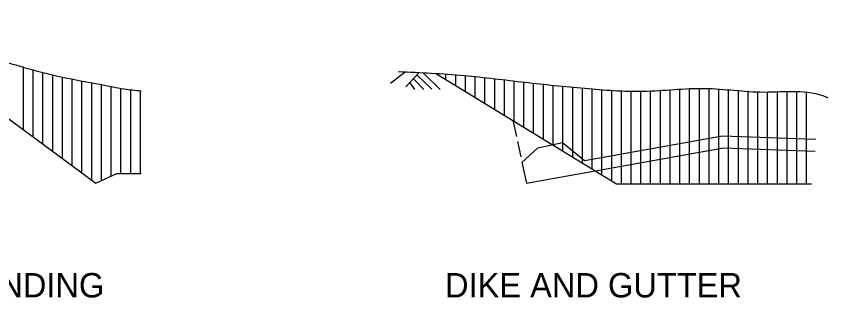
# Model space of a CAD drawing. Extents: x -1148 to -520, y 583 to 843.
# Drawn here: x -1020 to -907.4, y 582.6 to 621.7 of the extents above; entities that cross this region are included whole.
import ezdxf

# ---------------------------------------------------------------- set-up
doc = ezdxf.new("R2010")
doc.units = 0
for name, color, linetype in [('pp_NO-PLOT', 7, 'Continuous'), ('rd_EARTHWORK', 7, 'Continuous'), ('rd_EARTHWORK-anno', 7, 'Continuous')]:
    doc.layers.add(name, color=color, linetype=linetype)

msp = doc.modelspace()

# ---------------------------------------------------------------- linework, layer by layer
at = {"layer": 'rd_EARTHWORK'}
for points in [[(-1019.03, 605.94), (-1019.03, 614.69)], [(-1017.68, 604.94), (-1017.68, 614.31)], [(-1016.33, 603.94), (-1016.33, 613.93)], [(-1014.98, 602.94), (-1014.98, 613.56)], [(-1013.62, 601.94), (-1013.62, 613.22)], [(-1012.27, 612.92), (-1012.27, 612.93)], [(-1012.27, 600.94), (-1012.27, 612.92)], [(-960.38, 612.89), (-960.38, 613.61)], [(-959.03, 612.06), (-959.03, 613.53)], [(-957.68, 611.23), (-957.68, 613.45)], [(-956.32, 610.41), (-956.32, 613.34)], [(-954.97, 609.58), (-954.97, 613.2)], [(-953.62, 608.75), (-953.62, 613.04)], [(-952.27, 607.93), (-952.27, 612.87)], [(-1010.92, 599.94), (-1010.92, 612.67)], [(-1009.56, 598.94), (-1009.56, 612.44)], [(-1009.56, 612.38), (-1009.56, 612.43)], [(-1008.21, 598.89), (-1008.21, 612.22)], [(-1006.86, 599.5), (-1006.86, 611.94)], [(-950.91, 607.1), (-950.91, 612.7)], [(-949.56, 606.27), (-949.56, 612.54)], [(-948.21, 605.45), (-948.21, 612.4)], [(-946.85, 604.62), (-946.85, 612.26)], [(-945.5, 603.79), (-945.5, 612.13)], [(-944.15, 602.97), (-944.15, 611.99)], [(-942.79, 602.14), (-942.79, 611.86)], [(-1005.5, 599.84), (-1005.5, 611.68)], [(-1004.15, 599.84), (-1004.15, 611.49)], [(-1002.8, 599.84), (-1002.8, 611.36)], [(-941.44, 601.31), (-941.44, 611.73)], [(-940.09, 600.49), (-940.09, 611.6)], [(-938.74, 599.66), (-938.74, 611.5)], [(-937.38, 598.83), (-937.38, 611.43)], [(-936.03, 598.42), (-936.03, 611.37)], [(-934.68, 598.42), (-934.68, 611.32)], [(-933.32, 598.42), (-933.32, 611.29)], [(-931.97, 598.42), (-931.97, 611.29)], [(-930.62, 598.42), (-930.62, 611.35)], [(-929.26, 598.42), (-929.26, 611.45)], [(-927.91, 598.42), (-927.91, 611.56)], [(-926.56, 598.42), (-926.56, 611.65)], [(-925.21, 598.42), (-925.21, 611.69)], [(-923.85, 598.42), (-923.85, 611.64)], [(-922.5, 598.42), (-922.5, 611.57)], [(-921.15, 598.42), (-921.15, 611.49)], [(-919.79, 598.42), (-919.79, 611.41)], [(-918.44, 598.42), (-918.44, 611.32)], [(-917.09, 598.42), (-917.09, 611.23)], [(-915.73, 598.42), (-915.73, 611.15)], [(-914.38, 598.42), (-914.38, 611.14)], [(-913.03, 598.42), (-913.03, 611.17)], [(-911.68, 598.42), (-911.68, 611.19)], [(-910.32, 598.42), (-910.32, 611.13)]]:
    msp.add_lwpolyline(points, dxfattribs=at)
at = {"layer": 'rd_EARTHWORK-anno'}
for p, q in [((-966.04, 613.93), (-968.09, 612.36)), ((-964.21, 613.79), (-965.95, 611.88)), ((-964.83, 612.97), (-963.44, 611.51)), ((-964.39, 613.49), (-962.35, 611.55)), ((-963.47, 613.72), (-961.19, 611.54)), ((-965.4, 612.43), (-964.77, 611.52))]:
    msp.add_line(p, q, dxfattribs=at)
for points in [[(-961.68, 613.68), (-936.71, 598.42), (-909.65, 598.42)], [(-1025.86, 610.98), (-1009.01, 598.53), (-1006.08, 599.84), (-1002.7, 599.84)], [(-951.1, 607.2), (-950.61, 604.98)], [(-941.13, 601.65), (-921.99, 605.07), (-909.05, 604.62)], [(-950.46, 604.29), (-949.99, 602.15)], [(-949.84, 601.38), (-947.61, 603.42), (-944.19, 604.16), (-941.16, 601.67)], [(-949.83, 601.43), (-949.2, 598.53), (-921.87, 603.42), (-909.11, 602.97)]]:
    msp.add_lwpolyline(points, dxfattribs=at)
for points in [[(-1050, 621.69), (-1041.75, 619.88), (-1032.29, 618.53), (-1023.48, 615.97), (-1014.45, 613.42), (-1008.2, 612.21)], [(-967.01, 614.01), (-957.84, 613.46), (-949.45, 612.53), (-941.12, 611.69), (-933.01, 611.28), (-924.43, 611.67), (-916.25, 611.17), (-907.56, 610.47), (-907.38, 610.39)], [(-1008.2, 612.21), (-1005.09, 611.61), (-1002.7, 611.34)]]:
    msp.add_spline(points, degree=3, dxfattribs=at)

# ---------------------------------------------------------------- texts
at = {"layer": 'pp_NO-PLOT'}
for s, p in [('SLOPE ROUNDING', (-1048.78, 582.66)), ('DIKE AND GUTTER', (-960.51, 582.66))]:
    msp.add_text(s, height=3.3825, dxfattribs=at).set_placement(p)

doc.saveas('drawing.dxf')
